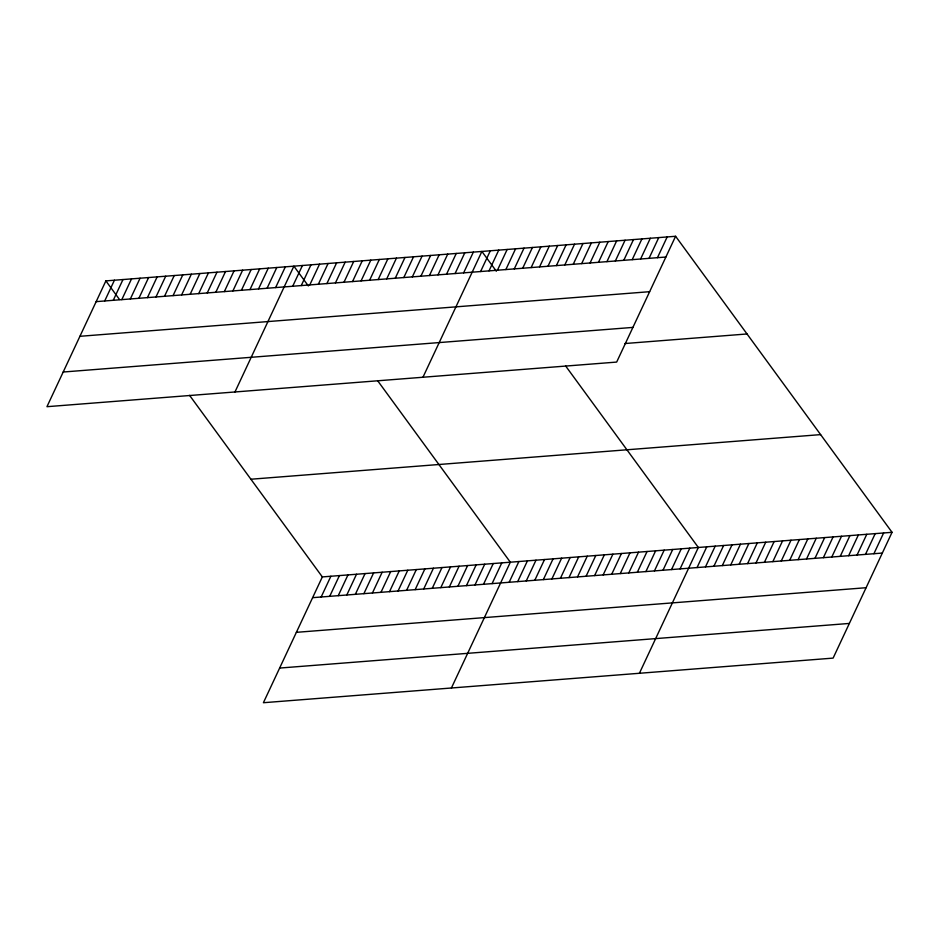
<?xml version="1.0" encoding="UTF-8"?>
<svg xmlns="http://www.w3.org/2000/svg" width="939" height="939" viewBox="0 0 939 939"><rect width="100%" height="100%" fill="white"/><g stroke="black" fill="none" stroke-linecap="round" stroke-linejoin="round"><path stroke-width="1.41" d="M675.599 236.276L105.884 280.89L46.95 406.693L616.665 362.078L675.599 236.276L892.05 532.307L833.116 658.11L263.401 702.724L322.335 576.922L892.05 532.307M104.71 300.973L114.429 280.221M113.255 300.304L122.974 279.552M121.8 299.635L131.519 278.883M130.345 298.966L140.064 278.214M138.89 298.297L148.608 277.545M147.435 297.628L157.153 276.876M155.98 296.959L165.698 276.207M164.525 296.29L174.243 275.538M173.069 295.609L182.788 274.869M181.614 294.94L191.333 274.2M190.159 294.271L199.878 273.531M198.716 293.602L208.435 272.862M207.261 292.933L216.979 272.193M215.806 292.264L225.524 271.524M224.351 291.595L234.069 270.855M232.895 290.926L242.614 270.186M241.44 290.257L251.159 269.516M249.985 289.588L259.704 268.847M258.53 288.919L268.249 268.178M267.075 288.25L276.794 267.509M275.62 287.58L285.339 266.84M234.961 391.974L293.884 266.171L308.344 285.937M292.71 286.242L302.428 265.502M301.255 285.573L310.973 264.833M309.8 284.904L319.53 264.164M318.356 284.235L328.075 263.495M326.901 283.566L336.62 262.826M335.446 282.897L345.165 262.157M343.991 282.228L353.71 261.476M352.536 281.559L362.254 260.807M361.081 280.89L370.799 260.138M369.626 280.221L379.344 259.469M378.171 279.552L387.889 258.8M386.715 278.883L396.434 258.131M395.26 278.214L404.979 257.462M403.805 277.545L413.524 256.793M412.35 276.876L422.069 256.124M420.895 276.207L430.625 255.455M429.452 275.538L439.17 254.786M437.997 274.869L447.715 254.117M446.541 274.2L456.26 253.448M455.086 273.531L464.805 252.779M463.631 272.862L473.35 252.11M422.961 377.243L481.895 251.441L496.355 271.218M321.161 597.004L330.88 576.253M480.592 271.535L490.322 250.783M329.706 596.335L339.425 575.584M489.019 270.878L498.738 250.126M338.251 595.666L347.97 574.914M497.447 270.209L507.166 249.469M346.796 594.997L356.515 574.245M505.863 269.552L515.581 248.8M355.341 594.328L365.06 573.576M514.29 268.894L524.009 248.142M363.886 593.659L373.605 572.907M522.706 268.237L532.425 247.485M372.431 592.99L382.15 572.238M531.134 267.58L540.852 246.828M380.976 592.321L390.694 571.569M539.549 266.911L549.268 246.171M389.521 591.652L399.239 570.9M547.977 266.253L557.696 245.513M398.066 590.983L407.784 570.231M556.393 265.596L566.111 244.844M406.61 590.314L416.329 569.562M564.82 264.939L574.539 244.187M415.155 589.645L424.886 568.893M573.236 264.282L582.955 243.53M423.712 588.976L433.431 568.224M581.664 263.613L591.382 242.872M432.257 588.307L441.976 567.555M590.079 262.955L599.798 242.215M440.802 587.638L450.52 566.886M598.507 262.298L608.226 241.546M449.347 586.969L459.065 566.217M606.923 261.641L616.641 240.889M457.892 586.3L467.61 565.548M615.35 260.983L625.069 240.231M466.437 585.631L476.155 564.879M623.766 260.326L633.485 239.574M474.981 584.962L484.7 564.21M632.193 259.657L641.912 238.917M483.526 584.293L493.245 563.541M640.609 259L650.328 238.248M492.071 583.624L501.79 562.872M649.037 258.342L658.755 237.59M451.413 688.005L510.335 562.203L377.584 380.635M657.453 257.685L667.183 236.933M509.161 582.274L518.88 561.534M517.706 581.605L527.425 560.865M526.251 580.936L535.981 560.196M534.807 580.267L544.526 559.527M543.352 579.598L553.071 558.858M551.897 578.929L561.616 558.189M560.442 578.26L570.161 557.52M568.987 577.591L578.706 556.85M577.532 576.922L587.251 556.181M586.077 576.253L595.796 555.512M594.622 575.584L604.34 554.843M603.167 574.914L612.885 554.174M611.712 574.245L621.43 553.505M620.256 573.576L629.975 552.836M628.801 572.907L638.52 552.167M637.346 572.238L647.065 551.498M645.903 571.569L655.622 550.829M654.448 570.9L664.166 550.16M662.993 570.231L672.711 549.491M671.538 569.562L681.256 548.822M680.082 568.893L689.801 548.141M639.412 673.275L698.346 547.472L565.583 365.905M697.043 567.567L706.762 546.815M705.471 566.91L715.189 546.158M713.886 566.252L723.617 545.5M722.314 565.583L732.033 544.843M730.742 564.926L740.46 544.186M739.157 564.269L748.876 543.517M747.585 563.611L757.304 542.859M756.001 562.954L765.719 542.202M764.428 562.285L774.147 541.545M772.844 561.628L782.563 540.887M781.271 560.97L790.99 540.218M789.687 560.313L799.406 539.561M798.115 559.656L807.833 538.904M806.531 558.987L816.249 538.247M814.958 558.329L824.677 537.589M823.374 557.672L833.093 536.92M831.801 557.015L841.52 536.263M840.217 556.358L849.936 535.606M848.645 555.7L858.363 534.948M857.061 555.031L866.779 534.291M865.488 554.374L875.207 533.622M873.904 553.717L883.622 532.965M96.165 301.642L665.88 257.028M79.921 336.303L649.635 291.689M63.195 372.02L632.909 327.406M624.904 343.533L747.033 333.967M250.901 479.23L820.616 434.616M312.617 597.673L882.331 553.059M296.372 632.334L866.087 587.72M279.646 668.063L849.361 623.437M105.884 280.89L119.488 299.494M189.572 395.354L322.335 576.922"/></g></svg>
